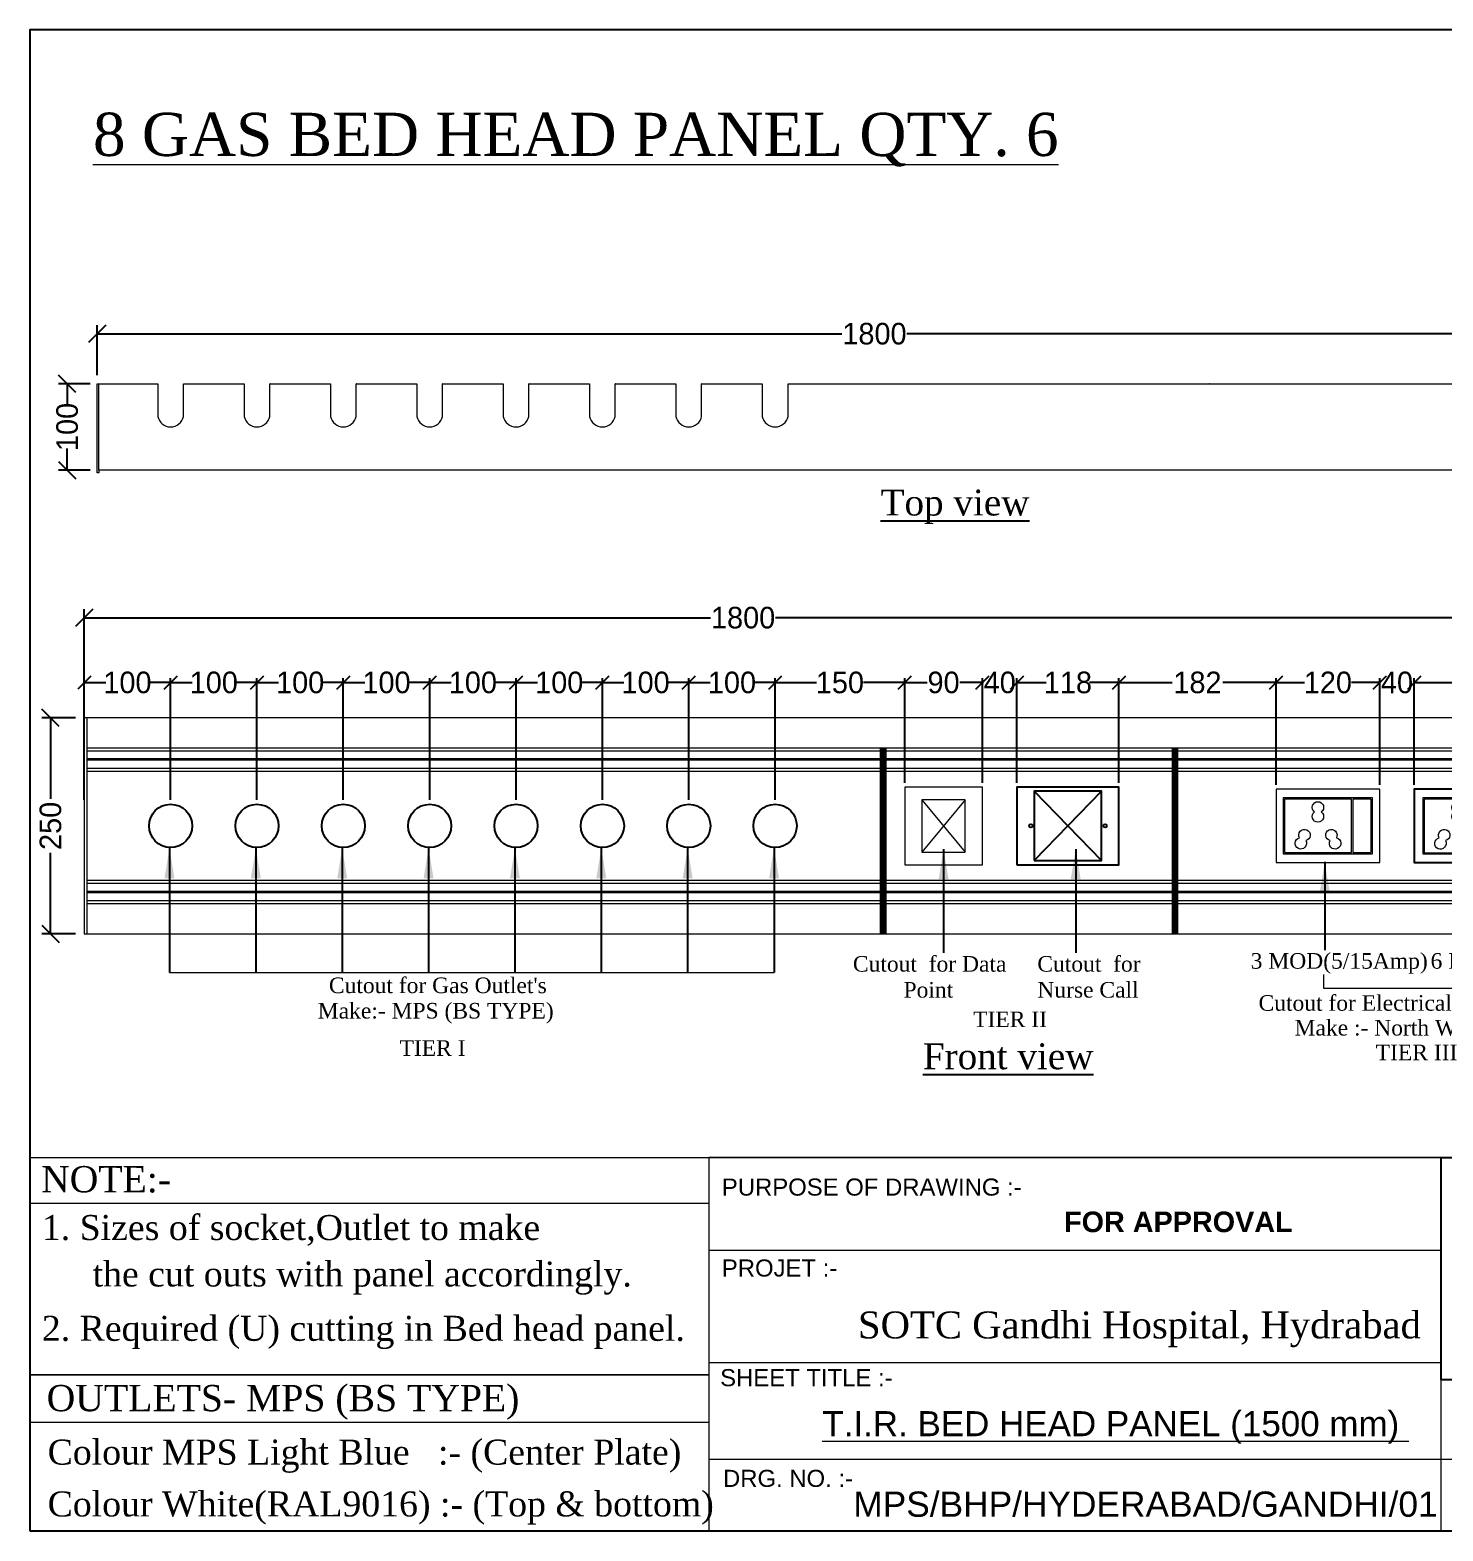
# Model space of a CAD drawing. Header units: millimetres. Extents: x 161371 to 163828, y -100605 to -94940.
# Drawn here: x 161371 to 163007, y -100605 to -98867 of the extents above; entities that cross this region are included whole.
import ezdxf
from ezdxf.enums import TextEntityAlignment as Align

# ---------------------------------------------------------------- set-up
doc = ezdxf.new("R2010")
doc.units = ezdxf.units.MM
doc.header["$LTSCALE"] = 25
doc.layers.get('0').update_dxf_attribs({"color": 251})
doc.layers.get('Defpoints').update_dxf_attribs({"color": 251})
for name, color, linetype in [('A- Format text', 4, 'Continuous'), ('AR-TEXT1', 9, 'Continuous'), ('FORMAT LINE', 7, 'Continuous'), ('OT DIM', 251, 'Continuous')]:
    doc.layers.add(name, color=color, linetype=linetype)
for name, color, linetype, lineweight in [('formate text', 7, 'Continuous', 25), ('MEDI AGSS', 173, 'Continuous', 13), ('proposed floor pattern', 5, 'Continuous', 30)]:
    doc.layers.add(name, color=color, linetype=linetype, lineweight=lineweight)
doc.styles.add('01_Format A1_Landscape$0$STANDARD', font='times.ttf')
doc.styles.add('FORMATE', font='arialbd.ttf')
doc.styles.add('ROMANTIC', font='romantic.ttf')
doc.styles.add('style3', font='arial.ttf')
doc.styles.add('TEXT-0.25', font='simplex.shx', dxfattribs={"width": 0.9})
doc.dimstyles.new('Scale 50', dxfattribs={"dimtxt": 125, "dimasz": 100, "dimexe": 50, "dimexo": 50, "dimgap": 0, "dimtad": 0, "dimtoh": 1, "dimdec": 0, "dimzin": 0, "dimdsep": 46, "dimtxsty": 'TEXT-0.25', "dimcen": 0.09, "dimdle": 100, "dimclrd": 204, "dimclre": 212, "dimclrt": 224, "dimadec": 0, "dimazin": 0, "dimtfac": 1, "dimtdec": 0, "dimtofl": 0, "dimtmove": 1, "dimatfit": 3, "dimfxl": 0.18, "dimtolj": 1, "dimtzin": 0, "dimarcsym": 1})
doc.dimstyles.new('Standard 2', dxfattribs={"dimtxt": 25, "dimasz": 20, "dimexe": 10, "dimexo": 10, "dimgap": 0.09, "dimtad": 0, "dimtoh": 1, "dimdec": 0, "dimzin": 0, "dimdsep": 46, "dimtxsty": 'Standard', "dimblk": 'OBLIQUE', "dimcen": 0.09, "dimclrd": 6, "dimclre": 6, "dimclrt": 6, "dimadec": 0, "dimazin": 0, "dimtfac": 1, "dimtdec": 0, "dimtofl": 0, "dimtmove": 0, "dimatfit": 3, "dimldrblk": 'OBLIQUE', "dimfxl": 1, "dimtolj": 1, "dimtzin": 0, "dimarcsym": 1})

# ---------------------------------------------------------------- blocks, each defined once
blk = doc.blocks.new('_Oblique')
at = {"color": 0, "linetype": 'ByBlock', "lineweight": -2}
blk.add_line((-0.5, -0.5), (0.5, 0.5), dxfattribs=at)
blk = doc.blocks.new('*D121')
at = {"color": 6, "lineweight": -2, "transparency": 16777216}
for p, q in [((161440.7, -99276.7), (161404, -99276.7)), ((161414, -99276.7), (161414, -99301.6)), ((161414, -99376.7), (161414, -99351.8)), ((161440.7, -99376.7), (161404, -99376.7))]:
    blk.add_line(p, q, dxfattribs=at)
at = {"layer": 'Defpoints', "color": 0, "transparency": 16777216}
for p in [(161414, -99276.7), (161450.7, -99276.7), (161450.7, -99376.7)]:
    blk.add_point(p, dxfattribs=at)
at = {"color": 6, "lineweight": -2, "transparency": 16777216, "xscale": 20, "yscale": 20, "zscale": 20}
for p, rotation in [((161414, -99276.7), 90), ((161414, -99376.7), 270)]:
    blk.add_blockref('_Oblique', p, dxfattribs=dict(at, rotation=rotation))
at = {"color": 6, "transparency": 16777216, "insert": (161414, -99326.7), "char_height": 25, "attachment_point": 5, "rotation": 90}
blk.add_mtext('\\A1;100', dxfattribs=at)
blk = doc.blocks.new('*D122')
at = {"color": 6, "lineweight": -2, "transparency": 16777216}
for p, q in [((161448.7, -99266.7), (161448.7, -99208.9)), ((163248.7, -99266.7), (163248.7, -99208.9)), ((161448.7, -99218.9), (162311.1, -99218.9)), ((163248.7, -99218.9), (162386.3, -99218.9))]:
    blk.add_line(p, q, dxfattribs=at)
at = {"layer": 'Defpoints', "color": 0, "transparency": 16777216}
for p in [(161448.7, -99218.9), (161448.7, -99276.7), (163248.7, -99276.7)]:
    blk.add_point(p, dxfattribs=at)
at = {"color": 6, "lineweight": -2, "transparency": 16777216, "xscale": 20, "yscale": 20, "zscale": 20, "rotation": 180}
blk.add_blockref('_Oblique', (161448.7, -99218.9), dxfattribs=at)
at = {"color": 6, "lineweight": -2, "transparency": 16777216, "xscale": 20, "yscale": 20, "zscale": 20}
blk.add_blockref('_Oblique', (163248.7, -99218.9), dxfattribs=at)
at = {"color": 6, "transparency": 16777216, "insert": (162348.7, -99218.9), "char_height": 25, "attachment_point": 5}
blk.add_mtext('\\A1;1800', dxfattribs=at)
blk = doc.blocks.new('*D123')
at = {"color": 6, "lineweight": -2, "transparency": 16777216}
for p, q in [((161433.7, -99653.5), (161433.7, -99537.6)), ((163233.7, -99653.5), (163233.7, -99537.6)), ((161433.7, -99547.6), (162159, -99547.6)), ((163233.7, -99547.6), (162234.2, -99547.6))]:
    blk.add_line(p, q, dxfattribs=at)
at = {"layer": 'Defpoints', "color": 0, "transparency": 16777216}
for p in [(161433.7, -99547.6), (161433.7, -99663.5), (163233.7, -99663.5)]:
    blk.add_point(p, dxfattribs=at)
at = {"color": 6, "lineweight": -2, "transparency": 16777216, "xscale": 20, "yscale": 20, "zscale": 20, "rotation": 180}
blk.add_blockref('_Oblique', (161433.7, -99547.6), dxfattribs=at)
at = {"color": 6, "lineweight": -2, "transparency": 16777216, "xscale": 20, "yscale": 20, "zscale": 20}
blk.add_blockref('_Oblique', (163233.7, -99547.6), dxfattribs=at)
at = {"color": 6, "transparency": 16777216, "insert": (162196.6, -99547.6), "char_height": 25, "attachment_point": 5}
blk.add_mtext('\\A1;1800', dxfattribs=at)
blk = doc.blocks.new('*D124')
at = {"color": 6, "lineweight": -2, "transparency": 16777216}
for p, q in [((161423.7, -99663.5), (161384.7, -99663.5)), ((161394.7, -99663.5), (161394.7, -99757.2)), ((161394.7, -99913.5), (161394.7, -99819.8)), ((161423.7, -99913.5), (161384.7, -99913.5))]:
    blk.add_line(p, q, dxfattribs=at)
at = {"layer": 'Defpoints', "color": 0, "transparency": 16777216}
for p in [(161433.7, -99663.5), (161394.7, -99913.5), (161433.7, -99913.5)]:
    blk.add_point(p, dxfattribs=at)
at = {"color": 6, "lineweight": -2, "transparency": 16777216, "xscale": 20, "yscale": 20, "zscale": 20}
for p, rotation in [((161394.7, -99663.5), 90), ((161394.7, -99913.5), 270)]:
    blk.add_blockref('_Oblique', p, dxfattribs=dict(at, rotation=rotation))
at = {"color": 6, "transparency": 16777216, "insert": (161394.7, -99788.5), "char_height": 25, "attachment_point": 5, "rotation": 90}
blk.add_mtext('\\A1;250', dxfattribs=at)
blk = doc.blocks.new('*D110')
at = {"color": 6, "lineweight": -2, "transparency": 16777216}
for p, q in [((162383.7, -99738.5), (162383.7, -99617.6)), ((162383.7, -99622.6), (162409.8, -99622.6)), ((162473.7, -99622.6), (162447.5, -99622.6)), ((162473.7, -99738.5), (162473.7, -99617.6))]:
    blk.add_line(p, q, dxfattribs=at)
at = {"layer": 'Defpoints', "color": 0, "transparency": 16777216}
for p in [(162473.7, -99622.6), (162383.7, -99743.5), (162473.7, -99743.5)]:
    blk.add_point(p, dxfattribs=at)
at = {"color": 6, "lineweight": -2, "transparency": 16777216, "xscale": 15, "yscale": 15, "zscale": 15, "rotation": 180}
blk.add_blockref('_Oblique', (162383.7, -99622.6), dxfattribs=at)
at = {"color": 6, "lineweight": -2, "transparency": 16777216, "xscale": 15, "yscale": 15, "zscale": 15}
blk.add_blockref('_Oblique', (162473.7, -99622.6), dxfattribs=at)
at = {"color": 6, "transparency": 16777216, "insert": (162428.7, -99622.6), "char_height": 25, "attachment_point": 5}
blk.add_mtext('\\A1;90', dxfattribs=at)
blk = doc.blocks.new('*D111')
at = {"color": 6, "lineweight": -2, "transparency": 16777216}
for p, q in [((162513.7, -99738.5), (162513.7, -99617.6)), ((162513.7, -99622.6), (162547.6, -99622.6)), ((162631.7, -99622.6), (162597.8, -99622.6)), ((162631.7, -99738.5), (162631.7, -99617.6))]:
    blk.add_line(p, q, dxfattribs=at)
at = {"layer": 'Defpoints', "color": 0, "transparency": 16777216}
for p in [(162631.7, -99622.6), (162513.7, -99743.5), (162631.7, -99743.5)]:
    blk.add_point(p, dxfattribs=at)
at = {"color": 6, "lineweight": -2, "transparency": 16777216, "xscale": 15, "yscale": 15, "zscale": 15, "rotation": 180}
blk.add_blockref('_Oblique', (162513.7, -99622.6), dxfattribs=at)
at = {"color": 6, "lineweight": -2, "transparency": 16777216, "xscale": 15, "yscale": 15, "zscale": 15}
blk.add_blockref('_Oblique', (162631.7, -99622.6), dxfattribs=at)
at = {"color": 6, "transparency": 16777216, "insert": (162572.7, -99622.6), "char_height": 25, "attachment_point": 5}
blk.add_mtext('\\A1;118', dxfattribs=at)
blk = doc.blocks.new('A$C23434AD2')
at = {"layer": 'OT DIM', "color": 8, "ltscale": 10}
for points in [[(-59, -45), (59, -45), (59, 45), (-59, 45)], [(-39, -40), (39, -40), (39, 40), (-39, 40)]]:
    blk.add_lwpolyline(points, close=True, dxfattribs=at)
for points in [[(39, 40), (-39, -40)], [(-39, 40), (39, -40)]]:
    blk.add_lwpolyline(points, dxfattribs=at)
for centre in [(-43, 0), (43, 0)]:
    blk.add_circle(centre, 2, dxfattribs=at)
blk = doc.blocks.new('A$C34291193')
at = {"lineweight": 9, "ltscale": 30}
for p, q in [((-139.1, 74.2), (-139.1, 10.8)), ((-137.5, 74.2), (-137.5, 10.8)), ((-116.1, 74.2), (-116.1, 10.8)), ((-114, 74.2), (-114, 10.8)), ((-92.6, 74.2), (-92.6, 10.8)), ((-91, 10.8), (-91, 74.2))]:
    blk.add_line(p, q, dxfattribs=at)
blk.add_lwpolyline([(-225, 86), (0, 86), (0, -1), (-225, -1)], close=True)
for points in [[(-225, 86), (0, 86), (0, -1), (-225, -1), (-225, 86)], [(-139.1, 10.8), (-213.2, 10.8), (-213.2, 74.2), (-139.1, 74.2)], [(-137.5, 74.2), (-116.1, 74.2)], [(-114, 74.2), (-92.6, 74.2)], [(-91, 74.2), (-11.8, 74.2), (-11.8, 10.8), (-91, 10.8)], [(-116.1, 10.8), (-137.5, 10.8)], [(-92.6, 10.8), (-114, 10.8)]]:
    blk.add_lwpolyline(points, dxfattribs=at)
blk.add_lwpolyline([(-214.8, 75.8), (-10.2, 75.8), (-10.2, 9.3), (-214.8, 9.3)], close=True, dxfattribs=at)
at = {"layer": 'AR-TEXT1', "color": 251, "lineweight": 9, "extrusion": (-6.90253e-31, -1.33227e-15, -1)}
blk.add_ellipse((-178.7, 64.4), major_axis=(4.77, 4.77), ratio=1, start_param=2.986247, end_param=8.009328, dxfattribs=at)
at = {"layer": 'AR-TEXT1', "color": 251, "lineweight": 9}
for centre, major_axis, start_param, end_param in [((-51.4, 64.4), (-4.77, 4.77), 2.986247, 8.009328), ((-51.4, 53.5), (4.77, 4.77), 1.41545, 6.438531), ((-67.4, 31.7), (-4.77, 4.77), 2.571226, 7.59062), ((-35.5, 31.7), (4.77, 4.77), 4.97575, 9.995144), ((-71.8, 21.7), (-4.77, 4.77), -0.570366, 4.449028), ((-31, 21.7), (-4.77, 4.77), 0.263361, 5.282755)]:
    blk.add_ellipse(centre, major_axis=major_axis, ratio=1, start_param=start_param, end_param=end_param, dxfattribs=at)
at = {"layer": 'AR-TEXT1', "color": 251, "lineweight": 9, "extrusion": (-2.95823e-31, -1.33227e-15, -1)}
blk.add_ellipse((-178.7, 53.5), major_axis=(-4.77, 4.77), ratio=1, start_param=1.41545, end_param=6.438531, dxfattribs=at)
at = {"layer": 'AR-TEXT1', "color": 251, "lineweight": 9, "extrusion": (9.86076e-32, -1.33227e-15, -1)}
blk.add_ellipse((-194.7, 31.7), major_axis=(-4.77, 4.77), ratio=1, start_param=4.97575, end_param=9.995144, dxfattribs=at)
at = {"layer": 'AR-TEXT1', "color": 251, "lineweight": 9, "extrusion": (9.86076e-31, -1.33227e-15, -1)}
blk.add_ellipse((-162.8, 31.7), major_axis=(4.77, 4.77), ratio=1, start_param=2.571226, end_param=7.59062, dxfattribs=at)
at = {"layer": 'AR-TEXT1', "color": 251, "lineweight": 9, "extrusion": (-4.93038e-31, -1.33227e-15, -1)}
blk.add_ellipse((-199.1, 21.7), major_axis=(4.77, 4.77), ratio=1, start_param=0.263361, end_param=5.282755, dxfattribs=at)
at = {"layer": 'AR-TEXT1', "color": 251, "lineweight": 9, "extrusion": (5.91646e-31, -1.33227e-15, -1)}
blk.add_ellipse((-158.4, 21.7), major_axis=(4.77, 4.77), ratio=1, start_param=-0.570366, end_param=4.449028, dxfattribs=at)
blk = doc.blocks.new('*D109')
at = {"color": 6, "lineweight": -2, "ltscale": 10, "transparency": 16777216}
for p, q in [((162813.7, -99740.9), (162813.7, -99617.6)), ((162813.7, -99622.6), (162846.5, -99622.6)), ((162933.7, -99622.6), (162900.9, -99622.6)), ((162933.7, -99741), (162933.7, -99617.6))]:
    blk.add_line(p, q, dxfattribs=at)
at = {"layer": 'Defpoints', "color": 0, "ltscale": 10, "transparency": 16777216}
for p in [(162933.7, -99622.6), (162813.7, -99745.9), (162933.7, -99746)]:
    blk.add_point(p, dxfattribs=at)
at = {"color": 6, "lineweight": -2, "ltscale": 10, "transparency": 16777216, "xscale": 15, "yscale": 15, "zscale": 15, "rotation": 180}
blk.add_blockref('_Oblique', (162813.7, -99622.6), dxfattribs=at)
at = {"color": 6, "lineweight": -2, "ltscale": 10, "transparency": 16777216, "xscale": 15, "yscale": 15, "zscale": 15}
blk.add_blockref('_Oblique', (162933.7, -99622.6), dxfattribs=at)
at = {"color": 6, "ltscale": 10, "transparency": 16777216, "insert": (162873.7, -99622.6), "char_height": 25, "attachment_point": 5}
blk.add_mtext('\\A1;120', dxfattribs=at)
blk = doc.blocks.new('*D117')
at = {"color": 6, "lineweight": -2, "ltscale": 10, "transparency": 16777216}
for p, q in [((162933.7, -99741), (162933.7, -99617.6)), ((162933.7, -99622.6), (162934.8, -99622.6)), ((162973.7, -99622.6), (162972.5, -99622.6)), ((162973.7, -99741), (162973.7, -99617.6))]:
    blk.add_line(p, q, dxfattribs=at)
at = {"layer": 'Defpoints', "color": 0, "ltscale": 10, "transparency": 16777216}
for p in [(162973.7, -99622.6), (162933.7, -99746), (162973.7, -99746)]:
    blk.add_point(p, dxfattribs=at)
at = {"color": 6, "lineweight": -2, "ltscale": 10, "transparency": 16777216, "xscale": 15, "yscale": 15, "zscale": 15, "rotation": 180}
blk.add_blockref('_Oblique', (162933.7, -99622.6), dxfattribs=at)
at = {"color": 6, "lineweight": -2, "ltscale": 10, "transparency": 16777216, "xscale": 15, "yscale": 15, "zscale": 15}
blk.add_blockref('_Oblique', (162973.7, -99622.6), dxfattribs=at)
at = {"color": 6, "ltscale": 10, "transparency": 16777216, "insert": (162953.7, -99622.6), "char_height": 25, "attachment_point": 5}
blk.add_mtext('\\A1;40', dxfattribs=at)
blk = doc.blocks.new('*D118')
at = {"color": 6, "lineweight": -2, "ltscale": 10, "transparency": 16777216}
for p, q in [((162973.7, -99741), (162973.7, -99617.6)), ((162973.7, -99622.6), (163052.3, -99622.6)), ((163193.7, -99622.6), (163115, -99622.6)), ((163193.7, -99741), (163193.7, -99617.6))]:
    blk.add_line(p, q, dxfattribs=at)
at = {"layer": 'Defpoints', "color": 0, "ltscale": 10, "transparency": 16777216}
for p in [(163193.7, -99622.6), (162973.7, -99746), (163193.7, -99746)]:
    blk.add_point(p, dxfattribs=at)
at = {"color": 6, "lineweight": -2, "ltscale": 10, "transparency": 16777216, "xscale": 15, "yscale": 15, "zscale": 15, "rotation": 180}
blk.add_blockref('_Oblique', (162973.7, -99622.6), dxfattribs=at)
at = {"color": 6, "lineweight": -2, "ltscale": 10, "transparency": 16777216, "xscale": 15, "yscale": 15, "zscale": 15}
blk.add_blockref('_Oblique', (163193.7, -99622.6), dxfattribs=at)
at = {"color": 6, "ltscale": 10, "transparency": 16777216, "insert": (163083.7, -99622.6), "char_height": 25, "attachment_point": 5}
blk.add_mtext('\\A1;220', dxfattribs=at)
blk = doc.blocks.new('*D120')
at = {"color": 6, "lineweight": -2, "transparency": 16777216}
for p, q in [((162473.7, -99738.5), (162473.7, -99617.6)), ((162473.7, -99622.6), (162474.8, -99622.6)), ((162513.7, -99622.6), (162512.5, -99622.6)), ((162513.7, -99738.5), (162513.7, -99617.6))]:
    blk.add_line(p, q, dxfattribs=at)
at = {"layer": 'Defpoints', "color": 0, "transparency": 16777216}
for p in [(162513.7, -99622.6), (162473.7, -99743.5), (162513.7, -99743.5)]:
    blk.add_point(p, dxfattribs=at)
at = {"color": 6, "lineweight": -2, "transparency": 16777216, "xscale": 15, "yscale": 15, "zscale": 15, "rotation": 180}
blk.add_blockref('_Oblique', (162473.7, -99622.6), dxfattribs=at)
at = {"color": 6, "lineweight": -2, "transparency": 16777216, "xscale": 15, "yscale": 15, "zscale": 15}
blk.add_blockref('_Oblique', (162513.7, -99622.6), dxfattribs=at)
at = {"color": 6, "transparency": 16777216, "insert": (162493.7, -99622.6), "char_height": 25, "attachment_point": 5}
blk.add_mtext('\\A1;40', dxfattribs=at)
blk = doc.blocks.new('A$C11641DDE')
at = {"lineweight": 9, "ltscale": 30}
for p, q in [((-32.8, -73.5), (-32.8, -11.6)), ((-31.2, -11.6), (-31.2, -73.5)), ((-10.3, -11.6), (-10.3, -73.5))]:
    blk.add_line(p, q, dxfattribs=at)
for points in [[(0, 0), (-120, 0), (-120, -85.1), (0, -85.1)], [(-8.2, -10.1), (-111.8, -10.1), (-111.8, -75.1), (-8.2, -75.1)]]:
    blk.add_lwpolyline(points, close=True, dxfattribs=at)
for points in [[(-32.8, -11.6), (-110.2, -11.6), (-110.2, -73.5), (-32.8, -73.5)], [(-10.3, -11.6), (-31.2, -11.6)], [(-31.2, -73.5), (-10.3, -73.5)]]:
    blk.add_lwpolyline(points, dxfattribs=at)
at = {"layer": 'AR-TEXT1', "color": 251, "lineweight": 9, "extrusion": (-9.86076e-31, -1.33227e-15, -1)}
blk.add_ellipse((-71.5, -21.2), major_axis=(4.66, 4.66), ratio=1, start_param=2.986247, end_param=8.009328, dxfattribs=at)
at = {"layer": 'AR-TEXT1', "color": 251, "lineweight": 9, "extrusion": (-3.9443e-31, -1.33227e-15, -1)}
for centre, start_param, end_param in [((-71.5, -31.8), 1.41545, 6.438531), ((-87.1, -53.2), 4.97575, 9.995144)]:
    blk.add_ellipse(centre, major_axis=(-4.66, 4.66), ratio=1, start_param=start_param, end_param=end_param, dxfattribs=at)
at = {"layer": 'AR-TEXT1', "color": 251, "lineweight": 9, "extrusion": (9.86076e-31, -1.33227e-15, -1)}
blk.add_ellipse((-55.9, -53.2), major_axis=(4.66, 4.66), ratio=1, start_param=2.571226, end_param=7.59062, dxfattribs=at)
at = {"layer": 'AR-TEXT1', "color": 251, "lineweight": 9, "extrusion": (0, -1.33227e-15, -1)}
blk.add_ellipse((-91.4, -62.9), major_axis=(4.66, 4.66), ratio=1, start_param=0.263361, end_param=5.282755, dxfattribs=at)
at = {"layer": 'AR-TEXT1', "color": 251, "lineweight": 9, "extrusion": (5.91646e-31, -1.33227e-15, -1)}
blk.add_ellipse((-51.6, -62.9), major_axis=(4.66, 4.66), ratio=1, start_param=-0.570366, end_param=4.449028, dxfattribs=at)
blk = doc.blocks.new('*D126')
at = {"color": 6, "lineweight": -2, "transparency": 16777216}
for p, q in [((162631.7, -99738.5), (162631.7, -99617.6)), ((162631.7, -99622.6), (162693.4, -99622.6)), ((162813.7, -99622.6), (162751.9, -99622.6)), ((162813.7, -99740.9), (162813.7, -99617.6))]:
    blk.add_line(p, q, dxfattribs=at)
at = {"layer": 'Defpoints', "color": 0, "transparency": 16777216}
for p in [(162813.7, -99622.6), (162631.7, -99743.5), (162813.7, -99745.9)]:
    blk.add_point(p, dxfattribs=at)
at = {"color": 6, "lineweight": -2, "transparency": 16777216, "xscale": 15, "yscale": 15, "zscale": 15, "rotation": 180}
blk.add_blockref('_Oblique', (162631.7, -99622.6), dxfattribs=at)
at = {"color": 6, "lineweight": -2, "transparency": 16777216, "xscale": 15, "yscale": 15, "zscale": 15}
blk.add_blockref('_Oblique', (162813.7, -99622.6), dxfattribs=at)
at = {"color": 6, "transparency": 16777216, "insert": (162722.7, -99622.6), "char_height": 25, "attachment_point": 5}
blk.add_mtext('\\A1;182', dxfattribs=at)
blk = doc.blocks.new('*D113')
at = {"color": 6, "lineweight": -2, "transparency": 16777216}
for p, q in [((161933.7, -99758.5), (161933.7, -99617.6)), ((161933.7, -99622.6), (161958.6, -99622.6)), ((162033.7, -99622.6), (162008.8, -99622.6)), ((162033.7, -99758.5), (162033.7, -99617.6))]:
    blk.add_line(p, q, dxfattribs=at)
at = {"layer": 'Defpoints', "color": 0, "transparency": 16777216}
for p in [(161933.7, -99622.6), (161933.7, -99763.5), (162033.7, -99763.5)]:
    blk.add_point(p, dxfattribs=at)
at = {"color": 6, "lineweight": -2, "transparency": 16777216, "xscale": 15, "yscale": 15, "zscale": 15, "rotation": 180}
blk.add_blockref('_Oblique', (161933.7, -99622.6), dxfattribs=at)
at = {"color": 6, "lineweight": -2, "transparency": 16777216, "xscale": 15, "yscale": 15, "zscale": 15}
blk.add_blockref('_Oblique', (162033.7, -99622.6), dxfattribs=at)
at = {"color": 6, "transparency": 16777216, "insert": (161983.7, -99622.6), "char_height": 25, "attachment_point": 5}
blk.add_mtext('\\A1;100', dxfattribs=at)
blk = doc.blocks.new('*D114')
at = {"color": 6, "lineweight": -2, "transparency": 16777216}
for p, q in [((162033.7, -99758.5), (162033.7, -99617.6)), ((162033.7, -99622.6), (162058.6, -99622.6)), ((162133.7, -99622.6), (162108.8, -99622.6)), ((162133.7, -99758.5), (162133.7, -99617.6))]:
    blk.add_line(p, q, dxfattribs=at)
at = {"layer": 'Defpoints', "color": 0, "transparency": 16777216}
for p in [(162033.7, -99622.6), (162033.7, -99763.5), (162133.7, -99763.5)]:
    blk.add_point(p, dxfattribs=at)
at = {"color": 6, "lineweight": -2, "transparency": 16777216, "xscale": 15, "yscale": 15, "zscale": 15, "rotation": 180}
blk.add_blockref('_Oblique', (162033.7, -99622.6), dxfattribs=at)
at = {"color": 6, "lineweight": -2, "transparency": 16777216, "xscale": 15, "yscale": 15, "zscale": 15}
blk.add_blockref('_Oblique', (162133.7, -99622.6), dxfattribs=at)
at = {"color": 6, "transparency": 16777216, "insert": (162083.7, -99622.6), "char_height": 25, "attachment_point": 5}
blk.add_mtext('\\A1;100', dxfattribs=at)
blk = doc.blocks.new('*D115')
at = {"color": 6, "lineweight": -2, "transparency": 16777216}
for p, q in [((162133.7, -99758.5), (162133.7, -99617.6)), ((162133.7, -99622.6), (162158.6, -99622.6)), ((162233.7, -99622.6), (162208.8, -99622.6)), ((162233.7, -99758.5), (162233.7, -99617.6))]:
    blk.add_line(p, q, dxfattribs=at)
at = {"layer": 'Defpoints', "color": 0, "transparency": 16777216}
for p in [(162133.7, -99622.6), (162133.7, -99763.5), (162233.7, -99763.5)]:
    blk.add_point(p, dxfattribs=at)
at = {"color": 6, "lineweight": -2, "transparency": 16777216, "xscale": 15, "yscale": 15, "zscale": 15, "rotation": 180}
blk.add_blockref('_Oblique', (162133.7, -99622.6), dxfattribs=at)
at = {"color": 6, "lineweight": -2, "transparency": 16777216, "xscale": 15, "yscale": 15, "zscale": 15}
blk.add_blockref('_Oblique', (162233.7, -99622.6), dxfattribs=at)
at = {"color": 6, "transparency": 16777216, "insert": (162183.7, -99622.6), "char_height": 25, "attachment_point": 5}
blk.add_mtext('\\A1;100', dxfattribs=at)
blk = doc.blocks.new('*D116')
at = {"color": 6, "lineweight": -2, "transparency": 16777216}
for p, q in [((162233.7, -99758.5), (162233.7, -99617.6)), ((162233.7, -99622.6), (162281.5, -99622.6)), ((162383.7, -99622.6), (162335.9, -99622.6)), ((162383.7, -99738.5), (162383.7, -99617.6))]:
    blk.add_line(p, q, dxfattribs=at)
at = {"layer": 'Defpoints', "color": 0, "transparency": 16777216}
for p in [(162233.7, -99622.6), (162383.7, -99743.5), (162233.7, -99763.5)]:
    blk.add_point(p, dxfattribs=at)
at = {"color": 6, "lineweight": -2, "transparency": 16777216, "xscale": 15, "yscale": 15, "zscale": 15, "rotation": 180}
blk.add_blockref('_Oblique', (162233.7, -99622.6), dxfattribs=at)
at = {"color": 6, "lineweight": -2, "transparency": 16777216, "xscale": 15, "yscale": 15, "zscale": 15}
blk.add_blockref('_Oblique', (162383.7, -99622.6), dxfattribs=at)
at = {"color": 6, "transparency": 16777216, "insert": (162308.7, -99622.6), "char_height": 25, "attachment_point": 5}
blk.add_mtext('\\A1;150', dxfattribs=at)
blk = doc.blocks.new('*D131')
at = {"color": 6, "lineweight": -2, "transparency": 16777216}
for p, q in [((161833.7, -99758.5), (161833.7, -99617.6)), ((161833.7, -99622.6), (161858.6, -99622.6)), ((161933.7, -99622.6), (161908.8, -99622.6)), ((161933.7, -99758.5), (161933.7, -99617.6))]:
    blk.add_line(p, q, dxfattribs=at)
at = {"layer": 'Defpoints', "color": 0, "transparency": 16777216}
for p in [(161833.7, -99622.6), (161833.7, -99763.5), (161933.7, -99763.5)]:
    blk.add_point(p, dxfattribs=at)
at = {"color": 6, "lineweight": -2, "transparency": 16777216, "xscale": 15, "yscale": 15, "zscale": 15, "rotation": 180}
blk.add_blockref('_Oblique', (161833.7, -99622.6), dxfattribs=at)
at = {"color": 6, "lineweight": -2, "transparency": 16777216, "xscale": 15, "yscale": 15, "zscale": 15}
blk.add_blockref('_Oblique', (161933.7, -99622.6), dxfattribs=at)
at = {"color": 6, "transparency": 16777216, "insert": (161883.7, -99622.6), "char_height": 25, "attachment_point": 5}
blk.add_mtext('\\A1;100', dxfattribs=at)
blk = doc.blocks.new('*D132')
at = {"color": 6, "lineweight": -2, "transparency": 16777216}
for p, q in [((161733.7, -99758.5), (161733.7, -99617.6)), ((161733.7, -99622.6), (161758.6, -99622.6)), ((161833.7, -99622.6), (161808.8, -99622.6)), ((161833.7, -99758.5), (161833.7, -99617.6))]:
    blk.add_line(p, q, dxfattribs=at)
at = {"layer": 'Defpoints', "color": 0, "transparency": 16777216}
for p in [(161733.7, -99622.6), (161733.7, -99763.5), (161833.7, -99763.5)]:
    blk.add_point(p, dxfattribs=at)
at = {"color": 6, "lineweight": -2, "transparency": 16777216, "xscale": 15, "yscale": 15, "zscale": 15, "rotation": 180}
blk.add_blockref('_Oblique', (161733.7, -99622.6), dxfattribs=at)
at = {"color": 6, "lineweight": -2, "transparency": 16777216, "xscale": 15, "yscale": 15, "zscale": 15}
blk.add_blockref('_Oblique', (161833.7, -99622.6), dxfattribs=at)
at = {"color": 6, "transparency": 16777216, "insert": (161783.7, -99622.6), "char_height": 25, "attachment_point": 5}
blk.add_mtext('\\A1;100', dxfattribs=at)
blk = doc.blocks.new('*D133')
at = {"color": 6, "lineweight": -2, "transparency": 16777216}
for p, q in [((161633.7, -99758.5), (161633.7, -99617.6)), ((161633.7, -99622.6), (161658.6, -99622.6)), ((161733.7, -99622.6), (161708.8, -99622.6)), ((161733.7, -99758.5), (161733.7, -99617.6))]:
    blk.add_line(p, q, dxfattribs=at)
at = {"layer": 'Defpoints', "color": 0, "transparency": 16777216}
for p in [(161633.7, -99622.6), (161633.7, -99763.5), (161733.7, -99763.5)]:
    blk.add_point(p, dxfattribs=at)
at = {"color": 6, "lineweight": -2, "transparency": 16777216, "xscale": 15, "yscale": 15, "zscale": 15, "rotation": 180}
blk.add_blockref('_Oblique', (161633.7, -99622.6), dxfattribs=at)
at = {"color": 6, "lineweight": -2, "transparency": 16777216, "xscale": 15, "yscale": 15, "zscale": 15}
blk.add_blockref('_Oblique', (161733.7, -99622.6), dxfattribs=at)
at = {"color": 6, "transparency": 16777216, "insert": (161683.7, -99622.6), "char_height": 25, "attachment_point": 5}
blk.add_mtext('\\A1;100', dxfattribs=at)
blk = doc.blocks.new('*D134')
at = {"color": 6, "lineweight": -2, "transparency": 16777216}
for p, q in [((161533.7, -99758.5), (161533.7, -99617.6)), ((161533.7, -99622.6), (161558.6, -99622.6)), ((161633.7, -99622.6), (161608.8, -99622.6)), ((161633.7, -99758.5), (161633.7, -99617.6))]:
    blk.add_line(p, q, dxfattribs=at)
at = {"layer": 'Defpoints', "color": 0, "transparency": 16777216}
for p in [(161533.7, -99622.6), (161533.7, -99763.5), (161633.7, -99763.5)]:
    blk.add_point(p, dxfattribs=at)
at = {"color": 6, "lineweight": -2, "transparency": 16777216, "xscale": 15, "yscale": 15, "zscale": 15, "rotation": 180}
blk.add_blockref('_Oblique', (161533.7, -99622.6), dxfattribs=at)
at = {"color": 6, "lineweight": -2, "transparency": 16777216, "xscale": 15, "yscale": 15, "zscale": 15}
blk.add_blockref('_Oblique', (161633.7, -99622.6), dxfattribs=at)
at = {"color": 6, "transparency": 16777216, "insert": (161583.7, -99622.6), "char_height": 25, "attachment_point": 5}
blk.add_mtext('\\A1;100', dxfattribs=at)
blk = doc.blocks.new('*D135')
at = {"color": 6, "lineweight": -2, "transparency": 16777216}
for p, q in [((161433.7, -99758.5), (161433.7, -99617.6)), ((161433.7, -99622.6), (161458.6, -99622.6)), ((161533.7, -99622.6), (161508.8, -99622.6)), ((161533.7, -99758.5), (161533.7, -99617.6))]:
    blk.add_line(p, q, dxfattribs=at)
at = {"layer": 'Defpoints', "color": 0, "transparency": 16777216}
for p in [(161433.7, -99622.6), (161433.7, -99763.5), (161533.7, -99763.5)]:
    blk.add_point(p, dxfattribs=at)
at = {"color": 6, "lineweight": -2, "transparency": 16777216, "xscale": 15, "yscale": 15, "zscale": 15, "rotation": 180}
blk.add_blockref('_Oblique', (161433.7, -99622.6), dxfattribs=at)
at = {"color": 6, "lineweight": -2, "transparency": 16777216, "xscale": 15, "yscale": 15, "zscale": 15}
blk.add_blockref('_Oblique', (161533.7, -99622.6), dxfattribs=at)
at = {"color": 6, "transparency": 16777216, "insert": (161483.7, -99622.6), "char_height": 25, "attachment_point": 5}
blk.add_mtext('\\A1;100', dxfattribs=at)

msp = doc.modelspace()

# ---------------------------------------------------------------- linework, layer by layer
at = {"lineweight": 15, "ltscale": 30}
for p, q in [((161448.7, -99376.7), (161448.7, -99276.7)), ((161448.7, -99276.7), (161518.8, -99276.7)), ((161450.7, -99376.7), (161450.7, -99276.7)), ((161548.8, -99276.7), (161548.6, -99276.7)), ((161548.6, -99276.7), (161618.8, -99276.7)), ((161648.8, -99276.7), (161648.6, -99276.7)), ((161648.6, -99276.7), (161718.8, -99276.7)), ((161748.8, -99276.7), (161748.6, -99276.7)), ((161748.6, -99276.7), (161818.8, -99276.7)), ((161848.8, -99276.7), (161848.6, -99276.7)), ((161848.6, -99276.7), (161918.8, -99276.7)), ((161948.6, -99276.7), (162018.8, -99276.7)), ((161948.8, -99276.7), (161948.6, -99276.7)), ((162048.6, -99276.7), (162118.8, -99276.7)), ((162048.8, -99276.7), (162048.6, -99276.7)), ((162148.6, -99276.7), (162218.8, -99276.7)), ((162148.8, -99276.7), (162148.6, -99276.7)), ((162248.6, -99276.7), (163248.7, -99276.7)), ((162248.8, -99276.7), (162248.6, -99276.7)), ((162737, -99276.7), (162736.8, -99276.7)), ((161448.7, -99379.7), (161448.7, -99376.7)), ((161450.7, -99379.7), (161448.7, -99379.7)), ((163246.7, -99376.7), (161450.7, -99376.7)), ((161450.7, -99376.7), (161450.7, -99379.7))]:
    msp.add_line(p, q, dxfattribs=at)
at = {"lineweight": 15, "ltscale": 3}
for p, q in [((163233.7, -99663.5), (161433.7, -99663.5)), ((161433.7, -99663.5), (161433.7, -99913.5)), ((161436.7, -99663.5), (161436.7, -99913.5)), ((161433.7, -99913.5), (163233.7, -99913.5))]:
    msp.add_line(p, q, dxfattribs=at)
at = {"color": 251, "lineweight": 15, "ltscale": 3}
for p, q in [((163230.7, -99698.4), (161436.7, -99698.4)), ((163230.7, -99701.9), (161436.7, -99701.9)), ((163230.7, -99710.9), (161436.7, -99710.9)), ((163230.7, -99712.5), (161436.7, -99712.5)), ((163230.7, -99721.9), (161436.7, -99721.9)), ((163230.7, -99725.4), (161436.7, -99725.4)), ((163230.7, -99851.6), (161436.7, -99851.6)), ((163230.7, -99855.1), (161436.7, -99855.1)), ((163230.7, -99864.5), (161436.7, -99864.5)), ((163230.7, -99866.1), (161436.7, -99866.1)), ((163230.7, -99875.1), (161436.7, -99875.1)), ((163230.7, -99878.6), (161436.7, -99878.6))]:
    msp.add_line(p, q, dxfattribs=at)
at = {"color": 7, "lineweight": 15, "ltscale": 30}
for p, q in [((161532.4, -99958.1), (162232.4, -99958.1)), ((162868.8, -99960.4), (162868.8, -99976.3)), ((162868.8, -99976.3), (163092.4, -99976.3))]:
    msp.add_line(p, q, dxfattribs=at)
at = {"color": 7}
for points in [[(161370.9, -100604.7), (163828.2, -100604.7), (163828.2, -98867.2), (161370.9, -98867.2)], [(163004.8, -100172.3), (163828.2, -100172.3), (163828.2, -100429.6), (163004.8, -100429.6)]]:
    msp.add_lwpolyline(points, close=True, dxfattribs=at)
at = {"lineweight": 15, "ltscale": 30}
for points in [[(161518.8, -99276.7), (161518.8, -99314.5, 0.820739), (161548.6, -99314.5), (161548.6, -99276.7)], [(161618.8, -99276.7), (161618.8, -99314.5, 0.820739), (161648.6, -99314.5), (161648.6, -99276.7)], [(161718.8, -99276.7), (161718.8, -99314.5, 0.820739), (161748.6, -99314.5), (161748.6, -99276.7)], [(161818.8, -99276.7), (161818.8, -99314.5, 0.820739), (161848.6, -99314.5), (161848.6, -99276.7)], [(161918.8, -99276.7), (161918.8, -99314.5, 0.820739), (161948.6, -99314.5), (161948.6, -99276.7)], [(162018.8, -99276.7), (162018.8, -99314.5, 0.820739), (162048.6, -99314.5), (162048.6, -99276.7)], [(162118.8, -99276.7), (162118.8, -99314.5, 0.820739), (162148.6, -99314.5), (162148.6, -99276.7)], [(162218.8, -99276.7), (162218.8, -99314.5, 0.820739), (162248.6, -99314.5), (162248.6, -99276.7)]]:
    msp.add_lwpolyline(points, format="xyb", dxfattribs=at)
at = {"color": 251, "lineweight": 15, "ltscale": 3, "const_width": 8}
for points in [[(162358.7, -99698.4), (162358.7, -99913.5)], [(162696.7, -99698.4), (162696.7, -99913.5)]]:
    msp.add_lwpolyline(points, dxfattribs=at)
at = {"lineweight": 9, "ltscale": 30}
for points in [[(162383.7, -99833.5), (162473.7, -99833.5), (162473.7, -99743.5), (162383.7, -99743.5)], [(162403.7, -99758.2), (162403.7, -99818.9), (162453.7, -99818.9), (162453.7, -99758.2)]]:
    msp.add_lwpolyline(points, close=True, dxfattribs=at)
for points in [[(162453.7, -99758.2), (162403.7, -99818.9)], [(162403.7, -99758.2), (162453.7, -99818.9)]]:
    msp.add_lwpolyline(points, dxfattribs=at)
at = {"layer": 'MEDI AGSS', "color": 0, "lineweight": 15}
msp.add_line((162156.8, -100172.3), (163004.8, -100172.3), dxfattribs=at)
at = {"layer": 'OT DIM', "color": 7, "ltscale": 10}
for centre in [(161533.7, -99788.5), (161633.7, -99788.5), (161733.7, -99788.5), (161833.7, -99788.5), (161933.7, -99788.5), (162033.7, -99788.5), (162133.7, -99788.5), (162233.7, -99788.5)]:
    msp.add_circle(centre, 25, dxfattribs=at)
at = {"layer": 'proposed floor pattern', "color": 7, "lineweight": 15, "ltscale": 100}
for p, q in [((163004.8, -100172.3), (162156.8, -100172.3)), ((161370.9, -100225.3), (162156.8, -100225.3)), ((163004.8, -100280), (162156.8, -100280)), ((163004.8, -100410.1), (162156.8, -100410.1)), ((161370.9, -100478.6), (162156.8, -100478.6)), ((163004.8, -100522.1), (162156.8, -100522.1)), ((163004.8, -100604.7), (162156.8, -100604.7))]:
    msp.add_line(p, q, dxfattribs=at)
at = {"layer": 'proposed floor pattern', "color": 7, "lineweight": 13, "ltscale": 100}
msp.add_line((163828.2, -100522.1), (163004.8, -100522.1), dxfattribs=at)
at = {"layer": 'proposed floor pattern', "color": 7, "lineweight": 15, "ltscale": 100}
for points in [[(161370.9, -100172.3), (162156.8, -100172.3), (162156.8, -100424.1), (161370.9, -100424.1)], [(161370.9, -100424.1), (162156.8, -100424.1), (162156.8, -100604.7), (161370.9, -100604.7)]]:
    msp.add_lwpolyline(points, close=True, dxfattribs=at)
at = {"layer": 'proposed floor pattern', "color": 7, "lineweight": 13, "ltscale": 100}
msp.add_lwpolyline([(163004.8, -100429.6), (163828.2, -100429.6), (163828.2, -100604.7), (163004.8, -100604.7)], close=True, dxfattribs=at)

# ---------------------------------------------------------------- block references
at = {"layer": 'OT DIM', "color": 3, "ltscale": 10}
for name, p in [('A$C23434AD2', (162572.7, -99788.5)), ('A$C11641DDE', (162933.7, -99745.9))]:
    msp.add_blockref(name, p, dxfattribs=at)
at = {"layer": 'OT DIM', "color": 3, "ltscale": 10, "xscale": -0.9777777777777779, "yscale": 0.9777777777777779, "zscale": 0.9777777777777779}
msp.add_blockref('A$C34291193', (162973.7, -99830.1), dxfattribs=at)

# ---------------------------------------------------------------- texts
at = {"layer": 'A- Format text', "color": 6, "style": '01_Format A1_Landscape$0$STANDARD'}
msp.add_text('SOTC Gandhi Hospital, Hydrabad', height=31.202, dxfattribs=at).set_placement((162329.6, -100381.8, -59159.1))
at = {"layer": 'FORMAT LINE', "color": 1, "lineweight": 15, "ltscale": 200, "style": 'ROMANTIC'}
for s, height, p in [('%%U8 GAS BED HEAD PANEL QTY. 6', 50, (161443.8, -99013)), ("Cutout for Gas Outlet's", 18.033, (161717, -99982.1)), ('Make:- MPS (BS TYPE)', 18.033, (161704.1, -100011.5)), ('Cutout for Electrical Switch & Socket', 18.033, (162793.4, -100002.5)), ('Make :- North West Venia', 18.033, (162835.1, -100031.2))]:
    msp.add_text(s, height=height, dxfattribs=at).set_placement(p)
at = {"layer": 'FORMAT LINE', "color": 1, "lineweight": -2, "ltscale": 200, "style": 'ROMANTIC'}
for s, height, p in [('%%UTop view', 30, (162355.8, -99429.2)), ('%%UFront view', 30, (162404.7, -100070.2)), ('NOTE:-', 30.41, (161383.7, -100212.7)), ('OUTLETS- MPS (BS TYPE)', 30.407, (161390.2, -100466.1))]:
    msp.add_text(s, height=height, dxfattribs=at).set_placement(p)
at = {"layer": 'FORMAT LINE', "lineweight": 15, "ltscale": 200, "style": 'ROMANTIC'}
for s, height, p in [('3 MOD(5/15Amp)', 18.033, (162784.3, -99953.8)), ('6 MOD(5/15Amp)', 18.033, (162992.6, -99953.8)), ('TIER II', 18.03, (162463, -100021.5)), ('TIER I', 18.03, (161798.8, -100054.7)), ('TIER III', 18.03, (162929.1, -100059.8))]:
    msp.add_text(s, height=height, dxfattribs=at).set_placement(p)
at = {"layer": 'FORMAT LINE', "lineweight": -2, "ltscale": 200, "style": 'ROMANTIC'}
for s, p in [('    1. Sizes of socket,Outlet to make  ', (161340.9, -100267.9)), ('the cut outs with panel accordingly. ', (161443.4, -100321.7)), ('    2. Required (U) cutting in Bed head panel.', (161340.9, -100384.6)), ('Colour MPS Light Blue   :- (Center Plate) ', (161391.3, -100527.9)), ('Colour White(RAL9016) :- (Top & bottom)', (161391.3, -100587.9))]:
    msp.add_text(s, height=28.959, dxfattribs=at).set_placement(p)
at = {"layer": 'FORMAT LINE', "color": 1, "lineweight": 15, "ltscale": 200, "char_height": 18.033, "attachment_point": 1, "style": 'ROMANTIC'}
for s, insert, width in [('\\pi14.7445;Cutout  for Data \\P\\pi73.33979;Point', (162309, -99939.2), 202.727), ('Cutout  for Nurse Call', (162537.3, -99939.2), 147.727)]:
    msp.add_mtext(s, dxfattribs=dict(at, insert=insert, width=width))
at = {"layer": 'formate text', "color": 7, "lineweight": 15, "ltscale": 100, "style": 'style3'}
for s, p in [('PURPOSE OF DRAWING :-', (162172, -100216.5)), ('PROJET :-', (162172, -100310.2)), ('SHEET TITLE :-', (162170, -100437.1)), ('DRG. NO. :- ', (162173.3, -100553.7))]:
    msp.add_text(s, height=19.79, dxfattribs=at).set_placement(p)
at = {"layer": 'formate text', "color": 7, "lineweight": 15, "style": 'FORMATE'}
msp.add_text('FOR APPROVAL', height=23.85, dxfattribs=at).set_placement((162832.9, -100258.8), align=Align.RIGHT)
at = {"layer": 'formate text', "color": 1, "lineweight": 15, "ltscale": 100, "style": 'style3'}
msp.add_text('%%UT.I.R. BED HEAD PANEL (1500 mm) ', height=28.978, dxfattribs=at).set_placement((162288.3, -100495))
at = {"layer": 'formate text', "color": 7, "style": 'style3'}
msp.add_text('MPS/BHP/HYDERABAD/GANDHI/01', height=29.252, dxfattribs=at).set_placement((162324.2, -100588.3))

# ---------------------------------------------------------------- dimensions: what is measured, and where the dimension line sits
dim = msp.add_linear_dim(base=(161448.7, -99218.9), p1=(163248.7, -99276.7), p2=(161448.7, -99276.7), dimstyle='Standard 2')
dim.commit()
dim.dimension.update_dxf_attribs({"geometry": '*D122', "text_midpoint": (162348.7, -99218.9)})
for base, p1, p2, picture, middle in [((161414, -99276.7), (161450.7, -99376.7), (161450.7, -99276.7), '*D121', (161414, -99326.7)), ((161394.7, -99913.5), (161433.7, -99663.5), (161433.7, -99913.5), '*D124', (161394.7, -99788.5))]:
    dim = msp.add_linear_dim(base=base, p1=p1, p2=p2, angle=90, dimstyle='Standard 2')
    dim.commit()
    dim.dimension.update_dxf_attribs({"geometry": picture, "text_midpoint": middle})
dim = msp.add_linear_dim(base=(161433.7, -99547.6), p1=(163233.7, -99663.5), p2=(161433.7, -99663.5), dimstyle='Standard 2')
dim.commit()
dim.dimension.update_dxf_attribs({"geometry": '*D123', "text_midpoint": (162196.6, -99547.6), "dimtype": 160})
for base, p1, p2, picture, middle in [((161433.7, -99622.6), (161533.7, -99763.5), (161433.7, -99763.5), '*D135', (161483.7, -99622.6)), ((161533.7, -99622.6), (161633.7, -99763.5), (161533.7, -99763.5), '*D134', (161583.7, -99622.6)), ((161633.7, -99622.6), (161733.7, -99763.5), (161633.7, -99763.5), '*D133', (161683.7, -99622.6)), ((161733.7, -99622.6), (161833.7, -99763.5), (161733.7, -99763.5), '*D132', (161783.7, -99622.6)), ((161833.7, -99622.6), (161933.7, -99763.5), (161833.7, -99763.5), '*D131', (161883.7, -99622.6)), ((161933.7, -99622.6), (162033.7, -99763.5), (161933.7, -99763.5), '*D113', (161983.7, -99622.6)), ((162033.7, -99622.6), (162133.7, -99763.5), (162033.7, -99763.5), '*D114', (162083.7, -99622.6)), ((162133.7, -99622.6), (162233.7, -99763.5), (162133.7, -99763.5), '*D115', (162183.7, -99622.6)), ((162233.7, -99622.6), (162383.7, -99743.5), (162233.7, -99763.5), '*D116', (162308.7, -99622.6)), ((162473.7, -99622.6), (162383.7, -99743.5), (162473.7, -99743.5), '*D110', (162428.7, -99622.6)), ((162513.7, -99622.6), (162473.7, -99743.5), (162513.7, -99743.5), '*D120', (162493.7, -99622.6)), ((162631.7, -99622.6), (162513.7, -99743.5), (162631.7, -99743.5), '*D111', (162572.7, -99622.6)), ((162813.7, -99622.6), (162631.7, -99743.5), (162813.7, -99745.9), '*D126', (162722.7, -99622.6))]:
    dim = msp.add_linear_dim(base=base, p1=p1, p2=p2, dimstyle='Standard 2', override={"dimasz": 15, "dimexe": 5, "dimexo": 5, "dimtmove": 1})
    dim.commit()
    dim.dimension.update_dxf_attribs({"geometry": picture, "text_midpoint": middle})
at = {"color": 3, "ltscale": 10}
for base, p1, p2, picture, middle in [((162933.7, -99622.6), (162813.7, -99745.9), (162933.7, -99746), '*D109', (162873.7, -99622.6)), ((162973.7, -99622.6), (162933.7, -99746), (162973.7, -99746), '*D117', (162953.7, -99622.6)), ((163193.7, -99622.6), (162973.7, -99746), (163193.7, -99746), '*D118', (163083.7, -99622.6))]:
    dim = msp.add_linear_dim(base=base, p1=p1, p2=p2, dimstyle='Standard 2', override={"dimasz": 15, "dimexe": 5, "dimexo": 5, "dimtmove": 1}, dxfattribs=at)
    dim.commit()
    dim.dimension.update_dxf_attribs({"geometry": picture, "text_midpoint": middle})

# ---------------------------------------------------------------- leaders
at = {"layer": 'OT DIM', "color": 3, "ltscale": 10}
for points in [[(161532.4, -99814.2), (161532.4, -99958.1)], [(161632.4, -99814.2), (161632.4, -99958.1)], [(161732.4, -99814.2), (161732.4, -99958.1)], [(161832.4, -99814.2), (161832.4, -99958.1)], [(161932.4, -99814.2), (161932.4, -99958.1)], [(162032.4, -99814.2), (162032.4, -99958.1)], [(162132.4, -99814.2), (162132.4, -99958.1)], [(162232.4, -99814.2), (162232.4, -99958.1)], [(162428.7, -99815.4), (162428.7, -99935.6)], [(162581.7, -99815.4), (162581.7, -99935.6)], [(162870.1, -99830.1), (162870.1, -99932.2)]]:
    msp.add_leader(points, dimstyle='Scale 50', override={"dimtxt": 40, "dimasz": 35, "dimexe": 20, "dimexo": 20, "dimgap": 0, "dimtad": 0, "dimclrd": 7, "dimfxl": 45, "dimfxlon": 1}, dxfattribs=at)

doc.saveas('drawing.dxf')
